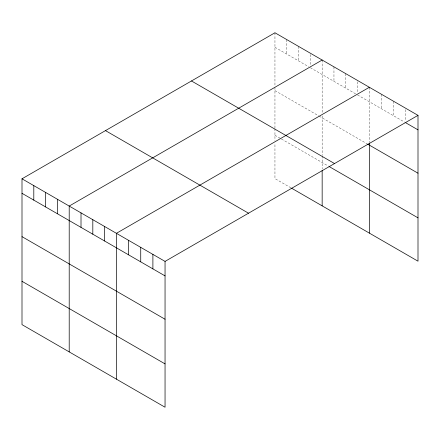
<?xml version="1.0" encoding="UTF-8"?>
<svg xmlns="http://www.w3.org/2000/svg" width="440" height="440" viewBox="0 0 440 440"><rect width="100%" height="100%" fill="white"/><g stroke="black" fill="none" stroke-linecap="round" stroke-linejoin="round"><path stroke-width="0.33" stroke-dasharray="2.2 1.65" d="M274.951 32.769L274.951 86.669M274.951 47.267L308.583 66.688M310.354 67.711L355.79 93.946M357.561 94.963L404.685 122.172M274.951 90.607L318.615 115.819M319.204 116.16L367.004 143.754M274.951 135.262L280.846 138.666M281.44 139.007L328.647 166.265M290.879 187.798L274.951 178.602L274.951 143.143M405.84 109.659L405.84 120.863M393.679 101.321L393.679 115.819M381.524 94.297L381.524 108.801M369.364 87.279L369.364 142.494M357.561 81.785L357.561 92.989M345.757 73.651L345.757 88.154M333.955 66.842L333.955 81.34M322.157 60.027L322.157 113.267M322.157 115.896L322.157 155.293M322.157 155.953L322.157 169.081M310.354 54.527L310.354 65.736M298.551 46.398L298.551 60.896M286.748 39.584L286.748 54.082M274.951 87.324L274.951 128.04M274.951 128.695L274.951 140.514"/><path stroke-width="0.66" d="M22 178.811L165.049 261.399L165.049 407.231L22 324.638L22 178.811L274.951 32.769L418 115.363L418 261.19L291.473 188.139M322.157 60.027L69.207 206.063L69.207 351.895M369.364 87.279L116.413 233.316L116.413 379.148M165.049 261.399L418 115.363M405.84 122.837L418 129.861M367.593 144.095L418 173.201M191.477 80.966L334.527 163.554M329.236 166.606L418 217.85M105.474 130.614L248.523 213.208M22 193.309L165.049 275.897M22 236.649L165.049 319.236M22 281.298L165.049 363.891M369.364 143.149L369.364 233.112M322.157 170.396L322.157 205.854M152.895 254.381L152.895 268.879M140.734 247.357L140.734 261.861M128.574 240.339L128.574 254.837M104.61 226.507L104.61 241.005M92.813 219.692L92.813 234.19M81.01 212.878L81.01 227.376M57.404 199.249L57.404 213.747M45.606 192.434L45.606 206.938M33.803 185.625L33.803 200.123"/></g></svg>
